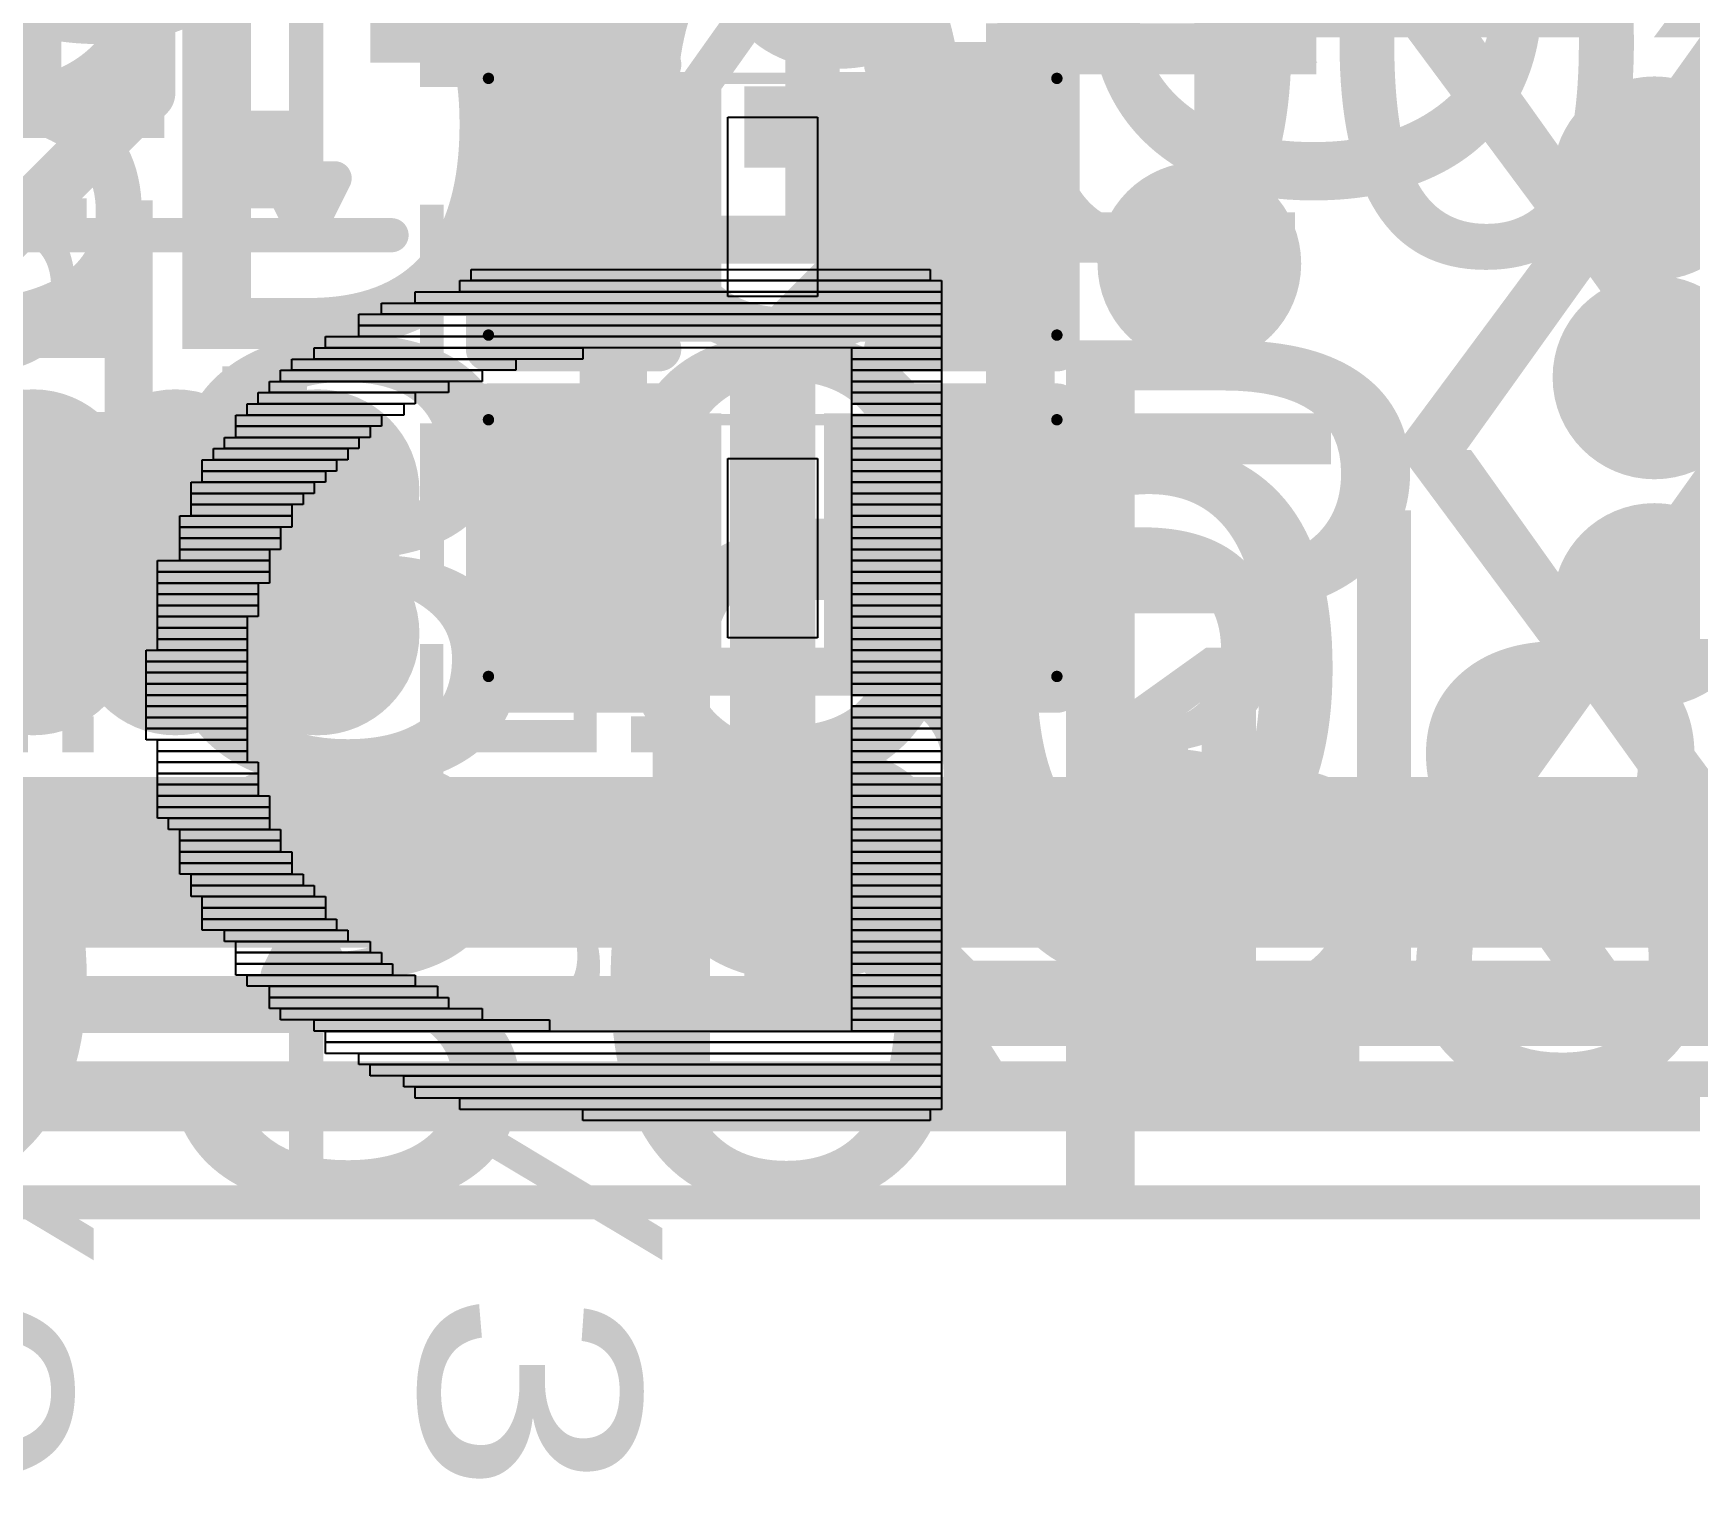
# Model space of a CAD drawing. Header units: inches. Extents: x -2.12 to 4.45, y -3.15 to 1.57.
# Drawn here: x 1.1028 to 1.394, y -1.5477 to -1.2901 of the extents above; entities that cross this region are included whole.
import ezdxf

# ---------------------------------------------------------------- set-up
doc = ezdxf.new("R2010")
doc.units = ezdxf.units.IN
doc.header["$MEASUREMENT"] = 0
for name, color, linetype in [('Bottom', 5, 'Continuous'), ('Bottom Solder', 6, 'Continuous'), ('bPlace', 56, 'Continuous'), ('Dimension', 6, 'Continuous'), ('Keep-Out Layer', 6, 'Continuous'), ('Measures', 56, 'Continuous'), ('Top', 1, 'Continuous'), ('Top Glue Points', 56, 'Continuous'), ('Top Overlay', 2, 'Continuous'), ('Top Paste', 8, 'Continuous'), ('Top Solder', 216, 'Continuous'), ('Top Value', 56, 'Continuous'), ('tPlace', 56, 'Continuous'), ('Via Holes', 16, 'Continuous')]:
    doc.layers.add(name, color=color, linetype=linetype)
doc.styles.add('Arial', font='', dxfattribs={"height": 0.2})
doc.styles.add('Courier New', font='', dxfattribs={"height": 0.2})
doc.styles.get('Arial').set_extended_font_data('Arial')
doc.styles.get('Courier New').set_extended_font_data('Courier New')

# ---------------------------------------------------------------- blocks, each defined once
blk = doc.blocks.new('SMD3225_3_2X2_5X0_7_MTC_L_43')
at = {"layer": 'Measures', "style": 'Courier New'}
for s, p in [('Inner Pad Padstyle: RX47Y-4D0T', (-0.666, -0.315)), ('Outer Pad Padstyle: RX47Y59D0T', (-0.659, -0.415)), ('Alternate 1 Padstyle: OX60Y90D30P', (-0.712, -0.515)), ('Alternate 2 Padstyle: OX90Y60D30P', (-0.712, -0.615))]:
    blk.add_text(s, height=0.0775, dxfattribs=at).set_placement(p)
blk = doc.blocks.new('TO_236AB_NEX_L_53')
at = {"layer": 'Measures', "style": 'Courier New'}
for s, p in [('Top Padstyle: RX19Y34D0T', (-0.53, -0.306)), ('Bottom Padstyle: RX19Y34D0T', (-0.583, -0.38)), ('Alt 1 Padstyle: OX60Y90D30P', (-0.583, -0.456)), ('Alt 2 Padstyle: OX90Y60D30P', (-0.583, -0.53))]:
    blk.add_text(s, height=0.0775, dxfattribs=at).set_placement(p)
blk = doc.blocks.new('CONN_QTH_030_02_L_D_A_K_FR_S00_72')
at = {"layer": 'Measures', "style": 'Courier New'}
for s, p in [('Keying Padstyle: EX60Y60D40P', (-0.613, -1.207)), ('Alt 1 Padstyle: EX40Y40D40P', (-0.583, -1.282)), ('Alt 2 Padstyle: OX90Y60D30P', (-0.583, -1.357))]:
    blk.add_text(s, height=0.0775, dxfattribs=at).set_placement(p)
blk = doc.blocks.new('TO_236_VIS_L_90')
at = {"layer": 'Measures', "const_width": 0.006}
for points in [[(-0.06, 0.252), (-0.06, 0.267)], [(0.06, 0.252), (0.06, 0.267)], [(-0.07, 0.247), (-0.07, 0.257)], [(-0.06, 0.252), (-0.07, 0.257)], [(0.06, 0.252), (0.07, 0.257)], [(0.07, 0.247), (0.07, 0.257)], [(-0.06, 0.252), (-0.11, 0.252)], [(-0.07, 0.247), (-0.06, 0.252)], [(-0.06, 0.028), (-0.06, 0.252)], [(0.07, 0.247), (0.06, 0.252)], [(0.11, 0.252), (0.06, 0.252)], [(0.06, 0.028), (0.06, 0.252)]]:
    blk.add_lwpolyline(points, dxfattribs=at)
at = {"layer": 'Measures', "const_width": 0.003}
for points in [[(-0.0615, 0.267, 1), (-0.0585, 0.267, 1)], [(0.0585, 0.267, 1), (0.0615, 0.267, 1)], [(-0.0715, 0.257, 1), (-0.0685, 0.257, 1)], [(-0.0715, 0.257, 1), (-0.0685, 0.257, 1)], [(0.0685, 0.257, 1), (0.0715, 0.257, 1)], [(0.0685, 0.257, 1), (0.0715, 0.257, 1)], [(-0.0615, 0.252, 1), (-0.0585, 0.252, 1)], [(-0.0615, 0.252, 1), (-0.0585, 0.252, 1)], [(-0.0615, 0.252, 1), (-0.0585, 0.252, 1)], [(-0.0615, 0.252, 1), (-0.0585, 0.252, 1)], [(-0.0615, 0.252, 1), (-0.0585, 0.252, 1)], [(0.0585, 0.252, 1), (0.0615, 0.252, 1)], [(0.0585, 0.252, 1), (0.0615, 0.252, 1)], [(0.0585, 0.252, 1), (0.0615, 0.252, 1)], [(0.0585, 0.252, 1), (0.0615, 0.252, 1)], [(0.0585, 0.252, 1), (0.0615, 0.252, 1)], [(0.1085, 0.252, 1), (0.1115, 0.252, 1)], [(-0.0715, 0.247, 1), (-0.0685, 0.247, 1)], [(-0.0715, 0.247, 1), (-0.0685, 0.247, 1)], [(0.0685, 0.247, 1), (0.0715, 0.247, 1)], [(0.0685, 0.247, 1), (0.0715, 0.247, 1)]]:
    blk.add_lwpolyline(points, format="xyb", close=True, dxfattribs=at)
at = {"layer": 'Measures', "style": 'Courier New'}
for s, p in [('0.12in/3.048mm', (-0.148, 0.272)), ('0.02in/0.508mm', (-0.148, 0.172))]:
    blk.add_text(s, height=0.03875, dxfattribs=at).set_placement(p)
blk = doc.blocks.new('R0603_101')
at = {"layer": 'Top'}
for points in [[(-0.043, 0.0197), (-0.013, 0.0197), (-0.013, -0.0197), (-0.043, -0.0197)], [(0.013, 0.0197), (0.043, 0.0197), (0.043, -0.0197), (0.013, -0.0197)]]:
    blk.add_hatch(color=1, dxfattribs=at).paths.add_polyline_path(points)
at = {"layer": 'Top Paste'}
for points in [[(-0.043, 0.0197), (-0.013, 0.0197), (-0.013, -0.0197), (-0.043, -0.0197)], [(0.013, 0.0197), (0.043, 0.0197), (0.043, -0.0197), (0.013, -0.0197)]]:
    blk.add_hatch(color=8, dxfattribs=at).paths.add_polyline_path(points)
at = {"layer": 'Top Solder'}
for points in [[(-0.047, 0.0237), (-0.009, 0.0237), (-0.009, -0.0237), (-0.047, -0.0237)], [(0.009, 0.0237), (0.047, 0.0237), (0.047, -0.0237), (0.009, -0.0237)]]:
    blk.add_hatch(color=216, dxfattribs=at).paths.add_polyline_path(points)
at = {"layer": 'Top', "const_width": 0.002}
for points in [[(-0.04996, 0.02256), (-0.04996, -0.02256)], [(0.04996, 0.02256), (-0.04996, 0.02256)], [(0.04996, 0.02256), (0.04996, -0.02256)], [(0.04996, -0.02256), (-0.04996, -0.02256)]]:
    blk.add_lwpolyline(points, dxfattribs=at)
at = {"layer": 'Top', "const_width": 0.001}
for points in [[(-0.05046, 0.02256, 1), (-0.04946, 0.02256, 1)], [(-0.05046, 0.02256, 1), (-0.04946, 0.02256, 1)], [(0.04946, 0.02256, 1), (0.05046, 0.02256, 1)], [(0.04946, 0.02256, 1), (0.05046, 0.02256, 1)], [(-0.05046, -0.02256, 1), (-0.04946, -0.02256, 1)], [(-0.05046, -0.02256, 1), (-0.04946, -0.02256, 1)], [(0.04946, -0.02256, 1), (0.05046, -0.02256, 1)], [(0.04946, -0.02256, 1), (0.05046, -0.02256, 1)]]:
    blk.add_lwpolyline(points, format="xyb", close=True, dxfattribs=at)
at = {"layer": 'Top Glue Points'}
for p, q in [((-0.00787, -0.01575), (-0.00787, 0.01575)), ((-0.00787, 0.01575), (0.00787, 0.01575)), ((0.00787, 0.01575), (0.00787, -0.01575)), ((0.00787, -0.01575), (-0.00787, -0.01575))]:
    blk.add_line(p, q, dxfattribs=at)
at = {"layer": 'tPlace', "const_width": 0.00787}
for points in [[(-0.05, 0.025), (-0.05, -0.025)], [(-0.02, 0.025), (-0.05, 0.025)], [(0.05, 0.025), (0.02, 0.025)], [(0.05, 0.025), (0.05, -0.025)], [(-0.02, -0.025), (-0.05, -0.025)], [(0.05, -0.025), (0.02, -0.025)]]:
    blk.add_lwpolyline(points, dxfattribs=at)
at = {"layer": 'tPlace', "const_width": 0.00394}
for points in [[(-0.05197, 0.025, 1), (-0.04803, 0.025, 1)], [(-0.05197, 0.025, 1), (-0.04803, 0.025, 1)], [(-0.02197, 0.025, 1), (-0.01803, 0.025, 1)], [(0.01803, 0.025, 1), (0.02197, 0.025, 1)], [(0.04803, 0.025, 1), (0.05197, 0.025, 1)], [(0.04803, 0.025, 1), (0.05197, 0.025, 1)], [(-0.05197, -0.025, 1), (-0.04803, -0.025, 1)], [(-0.05197, -0.025, 1), (-0.04803, -0.025, 1)], [(-0.02197, -0.025, 1), (-0.01803, -0.025, 1)], [(0.01803, -0.025, 1), (0.02197, -0.025, 1)], [(0.04803, -0.025, 1), (0.05197, -0.025, 1)], [(0.04803, -0.025, 1), (0.05197, -0.025, 1)]]:
    blk.add_lwpolyline(points, format="xyb", close=True, dxfattribs=at)
blk = doc.blocks.new('R0603_102')
at = {"layer": 'Top'}
for points in [[(-0.043, 0.0197), (-0.013, 0.0197), (-0.013, -0.0197), (-0.043, -0.0197)], [(0.013, 0.0197), (0.043, 0.0197), (0.043, -0.0197), (0.013, -0.0197)]]:
    blk.add_hatch(color=1, dxfattribs=at).paths.add_polyline_path(points)
at = {"layer": 'Top Paste'}
for points in [[(-0.043, 0.0197), (-0.013, 0.0197), (-0.013, -0.0197), (-0.043, -0.0197)], [(0.013, 0.0197), (0.043, 0.0197), (0.043, -0.0197), (0.013, -0.0197)]]:
    blk.add_hatch(color=8, dxfattribs=at).paths.add_polyline_path(points)
at = {"layer": 'Top Solder'}
for points in [[(-0.047, 0.0237), (-0.009, 0.0237), (-0.009, -0.0237), (-0.047, -0.0237)], [(0.009, 0.0237), (0.047, 0.0237), (0.047, -0.0237), (0.009, -0.0237)]]:
    blk.add_hatch(color=216, dxfattribs=at).paths.add_polyline_path(points)
at = {"layer": 'Top', "const_width": 0.002}
for points in [[(-0.04996, -0.02256), (-0.04996, 0.02256)], [(-0.04996, 0.02256), (0.04996, 0.02256)], [(0.04996, -0.02256), (0.04996, 0.02256)], [(-0.04996, -0.02256), (0.04996, -0.02256)]]:
    blk.add_lwpolyline(points, dxfattribs=at)
at = {"layer": 'Top', "const_width": 0.001}
for points in [[(-0.05046, 0.02256, 1), (-0.04946, 0.02256, 1)], [(-0.05046, 0.02256, 1), (-0.04946, 0.02256, 1)], [(0.04946, 0.02256, 1), (0.05046, 0.02256, 1)], [(0.04946, 0.02256, 1), (0.05046, 0.02256, 1)], [(-0.05046, -0.02256, 1), (-0.04946, -0.02256, 1)], [(-0.05046, -0.02256, 1), (-0.04946, -0.02256, 1)], [(0.04946, -0.02256, 1), (0.05046, -0.02256, 1)], [(0.04946, -0.02256, 1), (0.05046, -0.02256, 1)]]:
    blk.add_lwpolyline(points, format="xyb", close=True, dxfattribs=at)
at = {"layer": 'Top Glue Points'}
for p, q in [((-0.00787, -0.01575), (-0.00787, 0.01575)), ((-0.00787, 0.01575), (0.00787, 0.01575)), ((0.00787, 0.01575), (0.00787, -0.01575)), ((0.00787, -0.01575), (-0.00787, -0.01575))]:
    blk.add_line(p, q, dxfattribs=at)
at = {"layer": 'tPlace', "const_width": 0.00787}
for points in [[(-0.05, -0.025), (-0.05, 0.025)], [(-0.05, 0.025), (-0.02, 0.025)], [(0.02, 0.025), (0.05, 0.025)], [(0.05, -0.025), (0.05, 0.025)], [(-0.05, -0.025), (-0.02, -0.025)], [(0.02, -0.025), (0.05, -0.025)]]:
    blk.add_lwpolyline(points, dxfattribs=at)
at = {"layer": 'tPlace', "const_width": 0.00394}
for points in [[(-0.05197, 0.025, 1), (-0.04803, 0.025, 1)], [(-0.05197, 0.025, 1), (-0.04803, 0.025, 1)], [(-0.02197, 0.025, 1), (-0.01803, 0.025, 1)], [(0.01803, 0.025, 1), (0.02197, 0.025, 1)], [(0.04803, 0.025, 1), (0.05197, 0.025, 1)], [(0.04803, 0.025, 1), (0.05197, 0.025, 1)], [(-0.05197, -0.025, 1), (-0.04803, -0.025, 1)], [(-0.05197, -0.025, 1), (-0.04803, -0.025, 1)], [(-0.02197, -0.025, 1), (-0.01803, -0.025, 1)], [(0.01803, -0.025, 1), (0.02197, -0.025, 1)], [(0.04803, -0.025, 1), (0.05197, -0.025, 1)], [(0.04803, -0.025, 1), (0.05197, -0.025, 1)]]:
    blk.add_lwpolyline(points, format="xyb", close=True, dxfattribs=at)

msp = doc.modelspace()

# ---------------------------------------------------------------- hatches: boundary and pattern name
at = {"layer": 'Bottom'}
h = msp.add_hatch(color=5, dxfattribs=at)
edge = h.paths.add_edge_path()
edge.add_arc((1.3878, -1.31561), 0.013905, 0, 360)
h = msp.add_hatch(color=5, dxfattribs=at)
edge = h.paths.add_edge_path()
edge.add_arc((1.3078, -1.33061), 0.013905, 0, 360)
h = msp.add_hatch(color=5, dxfattribs=at)
edge = h.paths.add_edge_path()
edge.add_arc((1.3878, -1.35061), 0.013905, 0, 360)
h = msp.add_hatch(color=5, dxfattribs=at)
edge = h.paths.add_edge_path()
edge.add_arc((1.1028, -1.37061), 0.013905, 0, 360)
h = msp.add_hatch(color=5, dxfattribs=at)
edge = h.paths.add_edge_path()
edge.add_arc((1.1278, -1.37061), 0.013905, 0, 360)
h = msp.add_hatch(color=5, dxfattribs=at)
edge = h.paths.add_edge_path()
edge.add_arc((1.1528, -1.37061), 0.013905, 0, 360)
h = msp.add_hatch(color=5, dxfattribs=at)
edge = h.paths.add_edge_path()
edge.add_arc((1.3878, -1.39061), 0.013905, 0, 360)
h = msp.add_hatch(color=5, dxfattribs=at)
edge = h.paths.add_edge_path()
edge.add_arc((1.1028, -1.39561), 0.013905, 0, 360)
h = msp.add_hatch(color=5, dxfattribs=at)
edge = h.paths.add_edge_path()
edge.add_arc((1.1278, -1.39561), 0.013905, 0, 360)
h = msp.add_hatch(color=5, dxfattribs=at)
edge = h.paths.add_edge_path()
edge.add_arc((1.1528, -1.39561), 0.013905, 0, 360)
at = {"layer": 'Bottom Solder'}
h = msp.add_hatch(color=6, dxfattribs=at)
edge = h.paths.add_edge_path()
edge.add_arc((1.3878, -1.31561), 0.017905, 0, 360)
h = msp.add_hatch(color=6, dxfattribs=at)
edge = h.paths.add_edge_path()
edge.add_arc((1.3078, -1.33061), 0.017905, 0, 360)
h = msp.add_hatch(color=6, dxfattribs=at)
edge = h.paths.add_edge_path()
edge.add_arc((1.3878, -1.35061), 0.017905, 0, 360)
h = msp.add_hatch(color=6, dxfattribs=at)
edge = h.paths.add_edge_path()
edge.add_arc((1.1028, -1.37061), 0.017905, 0, 360)
h = msp.add_hatch(color=6, dxfattribs=at)
edge = h.paths.add_edge_path()
edge.add_arc((1.1278, -1.37061), 0.017905, 0, 360)
h = msp.add_hatch(color=6, dxfattribs=at)
edge = h.paths.add_edge_path()
edge.add_arc((1.1528, -1.37061), 0.017905, 0, 360)
h = msp.add_hatch(color=6, dxfattribs=at)
edge = h.paths.add_edge_path()
edge.add_arc((1.3878, -1.39061), 0.017905, 0, 360)
h = msp.add_hatch(color=6, dxfattribs=at)
edge = h.paths.add_edge_path()
edge.add_arc((1.1028, -1.39561), 0.017905, 0, 360)
h = msp.add_hatch(color=6, dxfattribs=at)
edge = h.paths.add_edge_path()
edge.add_arc((1.1278, -1.39561), 0.017905, 0, 360)
h = msp.add_hatch(color=6, dxfattribs=at)
edge = h.paths.add_edge_path()
edge.add_arc((1.1528, -1.39561), 0.017905, 0, 360)
at = {"layer": 'Top'}
h = msp.add_hatch(color=1, dxfattribs=at)
edge = h.paths.add_edge_path()
edge.add_arc((1.3878, -1.31561), 0.013905, 0, 360)
h = msp.add_hatch(color=1, dxfattribs=at)
edge = h.paths.add_edge_path()
edge.add_arc((1.3078, -1.33061), 0.013905, 0, 360)
h = msp.add_hatch(color=1, dxfattribs=at)
edge = h.paths.add_edge_path()
edge.add_arc((1.3878, -1.35061), 0.013905, 0, 360)
h = msp.add_hatch(color=1, dxfattribs=at)
edge = h.paths.add_edge_path()
edge.add_arc((1.1028, -1.37061), 0.013905, 0, 360)
h = msp.add_hatch(color=1, dxfattribs=at)
edge = h.paths.add_edge_path()
edge.add_arc((1.1278, -1.37061), 0.013905, 0, 360)
h = msp.add_hatch(color=1, dxfattribs=at)
edge = h.paths.add_edge_path()
edge.add_arc((1.1528, -1.37061), 0.013905, 0, 360)
h = msp.add_hatch(color=1, dxfattribs=at)
edge = h.paths.add_edge_path()
edge.add_arc((1.3878, -1.39061), 0.013905, 0, 360)
h = msp.add_hatch(color=1, dxfattribs=at)
edge = h.paths.add_edge_path()
edge.add_arc((1.1028, -1.39561), 0.013905, 0, 360)
h = msp.add_hatch(color=1, dxfattribs=at)
edge = h.paths.add_edge_path()
edge.add_arc((1.1278, -1.39561), 0.013905, 0, 360)
h = msp.add_hatch(color=1, dxfattribs=at)
edge = h.paths.add_edge_path()
edge.add_arc((1.1528, -1.39561), 0.013905, 0, 360)
at = {"layer": 'Top Solder'}
h = msp.add_hatch(color=216, dxfattribs=at)
edge = h.paths.add_edge_path()
edge.add_arc((1.3878, -1.31561), 0.017905, 0, 360)
h = msp.add_hatch(color=216, dxfattribs=at)
edge = h.paths.add_edge_path()
edge.add_arc((1.3078, -1.33061), 0.017905, 0, 360)
h = msp.add_hatch(color=216, dxfattribs=at)
edge = h.paths.add_edge_path()
edge.add_arc((1.3878, -1.35061), 0.017905, 0, 360)
h = msp.add_hatch(color=216, dxfattribs=at)
edge = h.paths.add_edge_path()
edge.add_arc((1.1028, -1.37061), 0.017905, 0, 360)
h = msp.add_hatch(color=216, dxfattribs=at)
edge = h.paths.add_edge_path()
edge.add_arc((1.1278, -1.37061), 0.017905, 0, 360)
h = msp.add_hatch(color=216, dxfattribs=at)
edge = h.paths.add_edge_path()
edge.add_arc((1.1528, -1.37061), 0.017905, 0, 360)
h = msp.add_hatch(color=216, dxfattribs=at)
edge = h.paths.add_edge_path()
edge.add_arc((1.3878, -1.39061), 0.017905, 0, 360)
h = msp.add_hatch(color=216, dxfattribs=at)
edge = h.paths.add_edge_path()
edge.add_arc((1.1028, -1.39561), 0.017905, 0, 360)
h = msp.add_hatch(color=216, dxfattribs=at)
edge = h.paths.add_edge_path()
edge.add_arc((1.1278, -1.39561), 0.017905, 0, 360)
h = msp.add_hatch(color=216, dxfattribs=at)
edge = h.paths.add_edge_path()
edge.add_arc((1.1528, -1.39561), 0.017905, 0, 360)
at = {"layer": 'Via Holes'}
h = msp.add_hatch(color=7, dxfattribs=at)
edge = h.paths.add_edge_path()
edge.add_arc((1.3878, -1.31561), 0.005905, 0, 360)
h = msp.add_hatch(color=7, dxfattribs=at)
edge = h.paths.add_edge_path()
edge.add_arc((1.3078, -1.33061), 0.005905, 0, 360)
h = msp.add_hatch(color=7, dxfattribs=at)
edge = h.paths.add_edge_path()
edge.add_arc((1.3878, -1.35061), 0.005905, 0, 360)
h = msp.add_hatch(color=7, dxfattribs=at)
edge = h.paths.add_edge_path()
edge.add_arc((1.1028, -1.37061), 0.005905, 0, 360)
h = msp.add_hatch(color=7, dxfattribs=at)
edge = h.paths.add_edge_path()
edge.add_arc((1.1278, -1.37061), 0.005905, 0, 360)
h = msp.add_hatch(color=7, dxfattribs=at)
edge = h.paths.add_edge_path()
edge.add_arc((1.1528, -1.37061), 0.005905, 0, 360)
h = msp.add_hatch(color=7, dxfattribs=at)
edge = h.paths.add_edge_path()
edge.add_arc((1.3878, -1.39061), 0.005905, 0, 360)
h = msp.add_hatch(color=7, dxfattribs=at)
edge = h.paths.add_edge_path()
edge.add_arc((1.1028, -1.39561), 0.005905, 0, 360)
h = msp.add_hatch(color=7, dxfattribs=at)
edge = h.paths.add_edge_path()
edge.add_arc((1.1278, -1.39561), 0.005905, 0, 360)
h = msp.add_hatch(color=7, dxfattribs=at)
edge = h.paths.add_edge_path()
edge.add_arc((1.1528, -1.39561), 0.005905, 0, 360)

# ---------------------------------------------------------------- linework, layer by layer
at = {"layer": 'Bottom'}
for points, const_width in [([(0.72489, -1.43583), (1.65258, -1.43583)], 0.03), ([(0.71454, -1.46083), (1.73606, -1.46083)], 0.01), ([(0.7028, -1.47583), (1.7478, -1.47583)], 0.01)]:
    msp.add_lwpolyline(points, dxfattribs=dict(at, const_width=const_width))
at = {"layer": 'bPlace'}
for p, q in [((1.1778, -1.33557), (1.1778, -1.3336)), ((1.1778, -1.3336), (1.26245, -1.3336)), ((1.17977, -1.3336), (1.17977, -1.33163)), ((1.17977, -1.33163), (1.26048, -1.33163)), ((1.26048, -1.3336), (1.17977, -1.3336)), ((1.26048, -1.33163), (1.26048, -1.3336)), ((1.26245, -1.3336), (1.26245, -1.33557)), ((1.16993, -1.33754), (1.16993, -1.33557)), ((1.16993, -1.33557), (1.26245, -1.33557)), ((1.26245, -1.33557), (1.1778, -1.33557)), ((1.26245, -1.33557), (1.26245, -1.33754)), ((1.16008, -1.34148), (1.16008, -1.33951)), ((1.16008, -1.33951), (1.26245, -1.33951)), ((1.16402, -1.33951), (1.16402, -1.33754)), ((1.16402, -1.33754), (1.26245, -1.33754)), ((1.26245, -1.33951), (1.16402, -1.33951)), ((1.26245, -1.33754), (1.16993, -1.33754)), ((1.26245, -1.33754), (1.26245, -1.33951)), ((1.26245, -1.33951), (1.26245, -1.34148)), ((1.26245, -1.34148), (1.16008, -1.34148)), ((1.16008, -1.34344), (1.16008, -1.34148)), ((1.16008, -1.34148), (1.26245, -1.34148)), ((1.26245, -1.34148), (1.26245, -1.34344)), ((1.15221, -1.34738), (1.15221, -1.34541)), ((1.15221, -1.34541), (1.19945, -1.34541)), ((1.15418, -1.34541), (1.15418, -1.34344)), ((1.15418, -1.34344), (1.26245, -1.34344)), ((1.26245, -1.34541), (1.15418, -1.34541)), ((1.26245, -1.34344), (1.16008, -1.34344)), ((1.19945, -1.34541), (1.19945, -1.34738)), ((1.2467, -1.34738), (1.2467, -1.34541)), ((1.2467, -1.34541), (1.26245, -1.34541)), ((1.26245, -1.34344), (1.26245, -1.34541)), ((1.26245, -1.34541), (1.26245, -1.34738)), ((1.14827, -1.34935), (1.14827, -1.34738)), ((1.14827, -1.34738), (1.18764, -1.34738)), ((1.19945, -1.34738), (1.15221, -1.34738)), ((1.18764, -1.34738), (1.18764, -1.34935)), ((1.26245, -1.34738), (1.2467, -1.34738)), ((1.2467, -1.34935), (1.2467, -1.34738)), ((1.2467, -1.34738), (1.26245, -1.34738)), ((1.26245, -1.34738), (1.26245, -1.34935)), ((1.1463, -1.35132), (1.1463, -1.34935)), ((1.1463, -1.34935), (1.18174, -1.34935)), ((1.18764, -1.34935), (1.14827, -1.34935)), ((1.18174, -1.34935), (1.18174, -1.35132)), ((1.26245, -1.34935), (1.2467, -1.34935)), ((1.2467, -1.35132), (1.2467, -1.34935)), ((1.2467, -1.34935), (1.26245, -1.34935)), ((1.26245, -1.34935), (1.26245, -1.35132)), ((1.14237, -1.35526), (1.14237, -1.35329)), ((1.14237, -1.35329), (1.16993, -1.35329)), ((1.14434, -1.35329), (1.14434, -1.35132)), ((1.14434, -1.35132), (1.17583, -1.35132)), ((1.17583, -1.35329), (1.14434, -1.35329)), ((1.18174, -1.35132), (1.1463, -1.35132)), ((1.16993, -1.35329), (1.16993, -1.35526)), ((1.17583, -1.35132), (1.17583, -1.35329)), ((1.26245, -1.35132), (1.2467, -1.35132)), ((1.2467, -1.35329), (1.2467, -1.35132)), ((1.2467, -1.35132), (1.26245, -1.35132)), ((1.26245, -1.35329), (1.2467, -1.35329)), ((1.2467, -1.35526), (1.2467, -1.35329)), ((1.2467, -1.35329), (1.26245, -1.35329)), ((1.26245, -1.35132), (1.26245, -1.35329)), ((1.26245, -1.35329), (1.26245, -1.35526)), ((1.1404, -1.35722), (1.1404, -1.35526)), ((1.1404, -1.35526), (1.16796, -1.35526)), ((1.16993, -1.35526), (1.14237, -1.35526)), ((1.16796, -1.35526), (1.16796, -1.35722)), ((1.26245, -1.35526), (1.2467, -1.35526)), ((1.2467, -1.35722), (1.2467, -1.35526)), ((1.2467, -1.35526), (1.26245, -1.35526)), ((1.26245, -1.35526), (1.26245, -1.35722)), ((1.13843, -1.35919), (1.13843, -1.35722)), ((1.13843, -1.35722), (1.16402, -1.35722)), ((1.16402, -1.35919), (1.13843, -1.35919)), ((1.13843, -1.36116), (1.13843, -1.35919)), ((1.13843, -1.35919), (1.16205, -1.35919)), ((1.16796, -1.35722), (1.1404, -1.35722)), ((1.16205, -1.35919), (1.16205, -1.36116)), ((1.16402, -1.35722), (1.16402, -1.35919)), ((1.26245, -1.35722), (1.2467, -1.35722)), ((1.2467, -1.35919), (1.2467, -1.35722)), ((1.2467, -1.35722), (1.26245, -1.35722)), ((1.26245, -1.35919), (1.2467, -1.35919)), ((1.2467, -1.36116), (1.2467, -1.35919)), ((1.2467, -1.35919), (1.26245, -1.35919)), ((1.26245, -1.35722), (1.26245, -1.35919)), ((1.26245, -1.35919), (1.26245, -1.36116)), ((1.13646, -1.36313), (1.13646, -1.36116)), ((1.13646, -1.36116), (1.16008, -1.36116)), ((1.16205, -1.36116), (1.13843, -1.36116)), ((1.16008, -1.36116), (1.16008, -1.36313)), ((1.26245, -1.36116), (1.2467, -1.36116)), ((1.2467, -1.36313), (1.2467, -1.36116)), ((1.2467, -1.36116), (1.26245, -1.36116)), ((1.26245, -1.36116), (1.26245, -1.36313)), ((1.13252, -1.36707), (1.13252, -1.3651)), ((1.13252, -1.3651), (1.15615, -1.3651)), ((1.13449, -1.3651), (1.13449, -1.36313)), ((1.13449, -1.36313), (1.15812, -1.36313)), ((1.15812, -1.3651), (1.13449, -1.3651)), ((1.16008, -1.36313), (1.13646, -1.36313)), ((1.15615, -1.3651), (1.15615, -1.36707)), ((1.15812, -1.36313), (1.15812, -1.3651)), ((1.26245, -1.36313), (1.2467, -1.36313)), ((1.2467, -1.3651), (1.2467, -1.36313)), ((1.2467, -1.36313), (1.26245, -1.36313)), ((1.26245, -1.3651), (1.2467, -1.3651)), ((1.2467, -1.36707), (1.2467, -1.3651)), ((1.2467, -1.3651), (1.26245, -1.3651)), ((1.26245, -1.36313), (1.26245, -1.3651)), ((1.26245, -1.3651), (1.26245, -1.36707)), ((1.15615, -1.36707), (1.13252, -1.36707)), ((1.13252, -1.36904), (1.13252, -1.36707)), ((1.13252, -1.36707), (1.15418, -1.36707)), ((1.15418, -1.36707), (1.15418, -1.36904)), ((1.26245, -1.36707), (1.2467, -1.36707)), ((1.2467, -1.36904), (1.2467, -1.36707)), ((1.2467, -1.36707), (1.26245, -1.36707)), ((1.26245, -1.36707), (1.26245, -1.36904)), ((1.13056, -1.371), (1.13056, -1.36904)), ((1.13056, -1.36904), (1.15221, -1.36904)), ((1.15221, -1.371), (1.13056, -1.371)), ((1.13056, -1.37297), (1.13056, -1.371)), ((1.13056, -1.371), (1.15024, -1.371)), ((1.15418, -1.36904), (1.13252, -1.36904)), ((1.15024, -1.371), (1.15024, -1.37297)), ((1.15221, -1.36904), (1.15221, -1.371)), ((1.26245, -1.36904), (1.2467, -1.36904)), ((1.2467, -1.371), (1.2467, -1.36904)), ((1.2467, -1.36904), (1.26245, -1.36904)), ((1.26245, -1.371), (1.2467, -1.371)), ((1.2467, -1.37297), (1.2467, -1.371)), ((1.2467, -1.371), (1.26245, -1.371)), ((1.26245, -1.36904), (1.26245, -1.371)), ((1.26245, -1.371), (1.26245, -1.37297)), ((1.15024, -1.37297), (1.13056, -1.37297)), ((1.13056, -1.37494), (1.13056, -1.37297)), ((1.13056, -1.37297), (1.14827, -1.37297)), ((1.14827, -1.37297), (1.14827, -1.37494)), ((1.26245, -1.37297), (1.2467, -1.37297)), ((1.2467, -1.37494), (1.2467, -1.37297)), ((1.2467, -1.37297), (1.26245, -1.37297)), ((1.26245, -1.37297), (1.26245, -1.37494)), ((1.12859, -1.37691), (1.12859, -1.37494)), ((1.12859, -1.37494), (1.14827, -1.37494)), ((1.14827, -1.37691), (1.12859, -1.37691)), ((1.12859, -1.37888), (1.12859, -1.37691)), ((1.12859, -1.37691), (1.1463, -1.37691)), ((1.14827, -1.37494), (1.13056, -1.37494)), ((1.1463, -1.37691), (1.1463, -1.37888)), ((1.14827, -1.37494), (1.14827, -1.37691)), ((1.26245, -1.37494), (1.2467, -1.37494)), ((1.2467, -1.37691), (1.2467, -1.37494)), ((1.2467, -1.37494), (1.26245, -1.37494)), ((1.26245, -1.37691), (1.2467, -1.37691)), ((1.2467, -1.37888), (1.2467, -1.37691)), ((1.2467, -1.37691), (1.26245, -1.37691)), ((1.26245, -1.37494), (1.26245, -1.37691)), ((1.26245, -1.37691), (1.26245, -1.37888)), ((1.1463, -1.37888), (1.12859, -1.37888)), ((1.12859, -1.38085), (1.12859, -1.37888)), ((1.12859, -1.37888), (1.1463, -1.37888)), ((1.1463, -1.37888), (1.1463, -1.38085)), ((1.26245, -1.37888), (1.2467, -1.37888)), ((1.2467, -1.38085), (1.2467, -1.37888)), ((1.2467, -1.37888), (1.26245, -1.37888)), ((1.26245, -1.37888), (1.26245, -1.38085)), ((1.12465, -1.38478), (1.12465, -1.38281)), ((1.12465, -1.38281), (1.14434, -1.38281)), ((1.1463, -1.38085), (1.12859, -1.38085)), ((1.12859, -1.38281), (1.12859, -1.38085)), ((1.12859, -1.38085), (1.14434, -1.38085)), ((1.14434, -1.38281), (1.12859, -1.38281)), ((1.14434, -1.38085), (1.14434, -1.38281)), ((1.14434, -1.38281), (1.14434, -1.38478)), ((1.26245, -1.38085), (1.2467, -1.38085)), ((1.2467, -1.38281), (1.2467, -1.38085)), ((1.2467, -1.38085), (1.26245, -1.38085)), ((1.26245, -1.38281), (1.2467, -1.38281)), ((1.2467, -1.38478), (1.2467, -1.38281)), ((1.2467, -1.38281), (1.26245, -1.38281)), ((1.26245, -1.38085), (1.26245, -1.38281)), ((1.26245, -1.38281), (1.26245, -1.38478)), ((1.14434, -1.38478), (1.12465, -1.38478)), ((1.12465, -1.38675), (1.12465, -1.38478)), ((1.12465, -1.38478), (1.14434, -1.38478)), ((1.14434, -1.38478), (1.14434, -1.38675)), ((1.26245, -1.38478), (1.2467, -1.38478)), ((1.2467, -1.38675), (1.2467, -1.38478)), ((1.2467, -1.38478), (1.26245, -1.38478)), ((1.26245, -1.38478), (1.26245, -1.38675)), ((1.14434, -1.38675), (1.12465, -1.38675)), ((1.12465, -1.38872), (1.12465, -1.38675)), ((1.12465, -1.38675), (1.14237, -1.38675)), ((1.14237, -1.38872), (1.12465, -1.38872)), ((1.12465, -1.39069), (1.12465, -1.38872)), ((1.12465, -1.38872), (1.14237, -1.38872)), ((1.14237, -1.38675), (1.14237, -1.38872)), ((1.14237, -1.38872), (1.14237, -1.39069)), ((1.26245, -1.38675), (1.2467, -1.38675)), ((1.2467, -1.38872), (1.2467, -1.38675)), ((1.2467, -1.38675), (1.26245, -1.38675)), ((1.26245, -1.38872), (1.2467, -1.38872)), ((1.2467, -1.39069), (1.2467, -1.38872)), ((1.2467, -1.38872), (1.26245, -1.38872)), ((1.26245, -1.38675), (1.26245, -1.38872)), ((1.26245, -1.38872), (1.26245, -1.39069)), ((1.14237, -1.39069), (1.12465, -1.39069)), ((1.12465, -1.39266), (1.12465, -1.39069)), ((1.12465, -1.39069), (1.14237, -1.39069)), ((1.14237, -1.39069), (1.14237, -1.39266)), ((1.26245, -1.39069), (1.2467, -1.39069)), ((1.2467, -1.39266), (1.2467, -1.39069)), ((1.2467, -1.39069), (1.26245, -1.39069)), ((1.26245, -1.39069), (1.26245, -1.39266)), ((1.14237, -1.39266), (1.12465, -1.39266)), ((1.12465, -1.39463), (1.12465, -1.39266)), ((1.12465, -1.39266), (1.1404, -1.39266)), ((1.1404, -1.39463), (1.12465, -1.39463)), ((1.12465, -1.39659), (1.12465, -1.39463)), ((1.12465, -1.39463), (1.1404, -1.39463)), ((1.1404, -1.39266), (1.1404, -1.39463)), ((1.1404, -1.39463), (1.1404, -1.39659)), ((1.26245, -1.39266), (1.2467, -1.39266)), ((1.2467, -1.39463), (1.2467, -1.39266)), ((1.2467, -1.39266), (1.26245, -1.39266)), ((1.26245, -1.39463), (1.2467, -1.39463)), ((1.2467, -1.39659), (1.2467, -1.39463)), ((1.2467, -1.39463), (1.26245, -1.39463)), ((1.26245, -1.39266), (1.26245, -1.39463)), ((1.26245, -1.39463), (1.26245, -1.39659)), ((1.1404, -1.39659), (1.12465, -1.39659)), ((1.12465, -1.39856), (1.12465, -1.39659)), ((1.12465, -1.39659), (1.1404, -1.39659)), ((1.1404, -1.39659), (1.1404, -1.39856)), ((1.26245, -1.39659), (1.2467, -1.39659)), ((1.2467, -1.39856), (1.2467, -1.39659)), ((1.2467, -1.39659), (1.26245, -1.39659)), ((1.26245, -1.39659), (1.26245, -1.39856)), ((1.12268, -1.40053), (1.12268, -1.39856)), ((1.12268, -1.39856), (1.1404, -1.39856)), ((1.1404, -1.40053), (1.12268, -1.40053)), ((1.12268, -1.4025), (1.12268, -1.40053)), ((1.12268, -1.40053), (1.1404, -1.40053)), ((1.1404, -1.39856), (1.12465, -1.39856)), ((1.1404, -1.39856), (1.1404, -1.40053)), ((1.1404, -1.40053), (1.1404, -1.4025)), ((1.26245, -1.39856), (1.2467, -1.39856)), ((1.2467, -1.40053), (1.2467, -1.39856)), ((1.2467, -1.39856), (1.26245, -1.39856)), ((1.26245, -1.40053), (1.2467, -1.40053)), ((1.2467, -1.4025), (1.2467, -1.40053)), ((1.2467, -1.40053), (1.26245, -1.40053)), ((1.26245, -1.39856), (1.26245, -1.40053)), ((1.26245, -1.40053), (1.26245, -1.4025)), ((1.1404, -1.4025), (1.12268, -1.4025)), ((1.12268, -1.40447), (1.12268, -1.4025)), ((1.12268, -1.4025), (1.1404, -1.4025)), ((1.1404, -1.4025), (1.1404, -1.40447)), ((1.26245, -1.4025), (1.2467, -1.4025)), ((1.2467, -1.40447), (1.2467, -1.4025)), ((1.2467, -1.4025), (1.26245, -1.4025)), ((1.26245, -1.4025), (1.26245, -1.40447)), ((1.1404, -1.40447), (1.12268, -1.40447)), ((1.12268, -1.40644), (1.12268, -1.40447)), ((1.12268, -1.40447), (1.1404, -1.40447)), ((1.1404, -1.40644), (1.12268, -1.40644)), ((1.12268, -1.40841), (1.12268, -1.40644)), ((1.12268, -1.40644), (1.1404, -1.40644)), ((1.1404, -1.40447), (1.1404, -1.40644)), ((1.1404, -1.40644), (1.1404, -1.40841)), ((1.26245, -1.40447), (1.2467, -1.40447)), ((1.2467, -1.40644), (1.2467, -1.40447)), ((1.2467, -1.40447), (1.26245, -1.40447)), ((1.26245, -1.40644), (1.2467, -1.40644)), ((1.2467, -1.40841), (1.2467, -1.40644)), ((1.2467, -1.40644), (1.26245, -1.40644)), ((1.26245, -1.40447), (1.26245, -1.40644)), ((1.26245, -1.40644), (1.26245, -1.40841)), ((1.1404, -1.40841), (1.12268, -1.40841)), ((1.12268, -1.41037), (1.12268, -1.40841)), ((1.12268, -1.40841), (1.1404, -1.40841)), ((1.1404, -1.40841), (1.1404, -1.41037)), ((1.26245, -1.40841), (1.2467, -1.40841)), ((1.2467, -1.41037), (1.2467, -1.40841)), ((1.2467, -1.40841), (1.26245, -1.40841)), ((1.26245, -1.40841), (1.26245, -1.41037)), ((1.1404, -1.41037), (1.12268, -1.41037)), ((1.12268, -1.41234), (1.12268, -1.41037)), ((1.12268, -1.41037), (1.1404, -1.41037)), ((1.1404, -1.41234), (1.12268, -1.41234)), ((1.12268, -1.41431), (1.12268, -1.41234)), ((1.12268, -1.41234), (1.1404, -1.41234)), ((1.1404, -1.41037), (1.1404, -1.41234)), ((1.1404, -1.41234), (1.1404, -1.41431)), ((1.26245, -1.41037), (1.2467, -1.41037)), ((1.2467, -1.41234), (1.2467, -1.41037)), ((1.2467, -1.41037), (1.26245, -1.41037)), ((1.26245, -1.41234), (1.2467, -1.41234)), ((1.2467, -1.41431), (1.2467, -1.41234)), ((1.2467, -1.41234), (1.26245, -1.41234)), ((1.26245, -1.41037), (1.26245, -1.41234)), ((1.26245, -1.41234), (1.26245, -1.41431)), ((1.1404, -1.41431), (1.12268, -1.41431)), ((1.12465, -1.41628), (1.12465, -1.41431)), ((1.12465, -1.41431), (1.1404, -1.41431)), ((1.1404, -1.41431), (1.1404, -1.41628)), ((1.26245, -1.41431), (1.2467, -1.41431)), ((1.2467, -1.41628), (1.2467, -1.41431)), ((1.2467, -1.41431), (1.26245, -1.41431)), ((1.26245, -1.41431), (1.26245, -1.41628)), ((1.1404, -1.41628), (1.12465, -1.41628)), ((1.12465, -1.41825), (1.12465, -1.41628)), ((1.12465, -1.41628), (1.1404, -1.41628)), ((1.1404, -1.41825), (1.12465, -1.41825)), ((1.12465, -1.42022), (1.12465, -1.41825)), ((1.12465, -1.41825), (1.14237, -1.41825)), ((1.1404, -1.41628), (1.1404, -1.41825)), ((1.14237, -1.41825), (1.14237, -1.42022)), ((1.26245, -1.41628), (1.2467, -1.41628)), ((1.2467, -1.41825), (1.2467, -1.41628)), ((1.2467, -1.41628), (1.26245, -1.41628)), ((1.26245, -1.41825), (1.2467, -1.41825)), ((1.2467, -1.42022), (1.2467, -1.41825)), ((1.2467, -1.41825), (1.26245, -1.41825)), ((1.26245, -1.41628), (1.26245, -1.41825)), ((1.26245, -1.41825), (1.26245, -1.42022)), ((1.14237, -1.42022), (1.12465, -1.42022)), ((1.12465, -1.42218), (1.12465, -1.42022)), ((1.12465, -1.42022), (1.14237, -1.42022)), ((1.14237, -1.42022), (1.14237, -1.42218)), ((1.26245, -1.42022), (1.2467, -1.42022)), ((1.2467, -1.42218), (1.2467, -1.42022)), ((1.2467, -1.42022), (1.26245, -1.42022)), ((1.26245, -1.42022), (1.26245, -1.42218)), ((1.14237, -1.42218), (1.12465, -1.42218)), ((1.12465, -1.42415), (1.12465, -1.42218)), ((1.12465, -1.42218), (1.14237, -1.42218)), ((1.14237, -1.42218), (1.14237, -1.42415)), ((1.26245, -1.42218), (1.2467, -1.42218)), ((1.2467, -1.42415), (1.2467, -1.42218)), ((1.2467, -1.42218), (1.26245, -1.42218)), ((1.26245, -1.42218), (1.26245, -1.42415)), ((1.14237, -1.42415), (1.12465, -1.42415)), ((1.12465, -1.42612), (1.12465, -1.42415)), ((1.12465, -1.42415), (1.14434, -1.42415)), ((1.14434, -1.42612), (1.12465, -1.42612)), ((1.12465, -1.42809), (1.12465, -1.42612)), ((1.12465, -1.42612), (1.14434, -1.42612)), ((1.14434, -1.42415), (1.14434, -1.42612)), ((1.14434, -1.42612), (1.14434, -1.42809)), ((1.26245, -1.42415), (1.2467, -1.42415)), ((1.2467, -1.42612), (1.2467, -1.42415)), ((1.2467, -1.42415), (1.26245, -1.42415)), ((1.26245, -1.42612), (1.2467, -1.42612)), ((1.2467, -1.42809), (1.2467, -1.42612)), ((1.2467, -1.42612), (1.26245, -1.42612)), ((1.26245, -1.42415), (1.26245, -1.42612)), ((1.26245, -1.42612), (1.26245, -1.42809)), ((1.14434, -1.42809), (1.12465, -1.42809)), ((1.12662, -1.43006), (1.12662, -1.42809)), ((1.12662, -1.42809), (1.14434, -1.42809)), ((1.14434, -1.42809), (1.14434, -1.43006)), ((1.26245, -1.42809), (1.2467, -1.42809)), ((1.2467, -1.43006), (1.2467, -1.42809)), ((1.2467, -1.42809), (1.26245, -1.42809)), ((1.26245, -1.42809), (1.26245, -1.43006)), ((1.14434, -1.43006), (1.12662, -1.43006)), ((1.12859, -1.43203), (1.12859, -1.43006)), ((1.12859, -1.43006), (1.1463, -1.43006)), ((1.1463, -1.43203), (1.12859, -1.43203)), ((1.12859, -1.434), (1.12859, -1.43203)), ((1.12859, -1.43203), (1.1463, -1.43203)), ((1.1463, -1.43006), (1.1463, -1.43203)), ((1.1463, -1.43203), (1.1463, -1.434)), ((1.26245, -1.43006), (1.2467, -1.43006)), ((1.2467, -1.43203), (1.2467, -1.43006)), ((1.2467, -1.43006), (1.26245, -1.43006)), ((1.26245, -1.43203), (1.2467, -1.43203)), ((1.2467, -1.434), (1.2467, -1.43203)), ((1.2467, -1.43203), (1.26245, -1.43203)), ((1.26245, -1.43006), (1.26245, -1.43203)), ((1.26245, -1.43203), (1.26245, -1.434)), ((1.1463, -1.434), (1.12859, -1.434)), ((1.12859, -1.43596), (1.12859, -1.434)), ((1.12859, -1.434), (1.14827, -1.434)), ((1.14827, -1.434), (1.14827, -1.43596)), ((1.26245, -1.434), (1.2467, -1.434)), ((1.2467, -1.43596), (1.2467, -1.434)), ((1.2467, -1.434), (1.26245, -1.434)), ((1.26245, -1.434), (1.26245, -1.43596)), ((1.14827, -1.43596), (1.12859, -1.43596)), ((1.12859, -1.43793), (1.12859, -1.43596)), ((1.12859, -1.43596), (1.14827, -1.43596)), ((1.14827, -1.43793), (1.12859, -1.43793)), ((1.13056, -1.4399), (1.13056, -1.43793)), ((1.13056, -1.43793), (1.15024, -1.43793)), ((1.14827, -1.43596), (1.14827, -1.43793)), ((1.15024, -1.43793), (1.15024, -1.4399)), ((1.26245, -1.43596), (1.2467, -1.43596)), ((1.2467, -1.43793), (1.2467, -1.43596)), ((1.2467, -1.43596), (1.26245, -1.43596)), ((1.26245, -1.43793), (1.2467, -1.43793)), ((1.2467, -1.4399), (1.2467, -1.43793)), ((1.2467, -1.43793), (1.26245, -1.43793)), ((1.26245, -1.43596), (1.26245, -1.43793)), ((1.26245, -1.43793), (1.26245, -1.4399)), ((1.15024, -1.4399), (1.13056, -1.4399)), ((1.13056, -1.44187), (1.13056, -1.4399)), ((1.13056, -1.4399), (1.15221, -1.4399)), ((1.15221, -1.4399), (1.15221, -1.44187)), ((1.26245, -1.4399), (1.2467, -1.4399)), ((1.2467, -1.44187), (1.2467, -1.4399)), ((1.2467, -1.4399), (1.26245, -1.4399)), ((1.26245, -1.4399), (1.26245, -1.44187)), ((1.15221, -1.44187), (1.13056, -1.44187)), ((1.13252, -1.44384), (1.13252, -1.44187)), ((1.13252, -1.44187), (1.15418, -1.44187)), ((1.15418, -1.44384), (1.13252, -1.44384)), ((1.13252, -1.44581), (1.13252, -1.44384)), ((1.13252, -1.44384), (1.15418, -1.44384)), ((1.15418, -1.44187), (1.15418, -1.44384)), ((1.15418, -1.44384), (1.15418, -1.44581)), ((1.26245, -1.44187), (1.2467, -1.44187)), ((1.2467, -1.44384), (1.2467, -1.44187)), ((1.2467, -1.44187), (1.26245, -1.44187)), ((1.26245, -1.44384), (1.2467, -1.44384)), ((1.2467, -1.44581), (1.2467, -1.44384)), ((1.2467, -1.44384), (1.26245, -1.44384)), ((1.26245, -1.44187), (1.26245, -1.44384)), ((1.26245, -1.44384), (1.26245, -1.44581)), ((1.15418, -1.44581), (1.13252, -1.44581)), ((1.13252, -1.44778), (1.13252, -1.44581)), ((1.13252, -1.44581), (1.15615, -1.44581)), ((1.15615, -1.44581), (1.15615, -1.44778)), ((1.26245, -1.44581), (1.2467, -1.44581)), ((1.2467, -1.44778), (1.2467, -1.44581)), ((1.2467, -1.44581), (1.26245, -1.44581)), ((1.26245, -1.44581), (1.26245, -1.44778)), ((1.15615, -1.44778), (1.13252, -1.44778)), ((1.13646, -1.44974), (1.13646, -1.44778)), ((1.13646, -1.44778), (1.15812, -1.44778)), ((1.15812, -1.44974), (1.13646, -1.44974)), ((1.13843, -1.45171), (1.13843, -1.44974)), ((1.13843, -1.44974), (1.16205, -1.44974)), ((1.15812, -1.44778), (1.15812, -1.44974)), ((1.16205, -1.44974), (1.16205, -1.45171)), ((1.26245, -1.44778), (1.2467, -1.44778)), ((1.2467, -1.44974), (1.2467, -1.44778)), ((1.2467, -1.44778), (1.26245, -1.44778)), ((1.26245, -1.44974), (1.2467, -1.44974)), ((1.2467, -1.45171), (1.2467, -1.44974)), ((1.2467, -1.44974), (1.26245, -1.44974)), ((1.26245, -1.44778), (1.26245, -1.44974)), ((1.26245, -1.44974), (1.26245, -1.45171)), ((1.16205, -1.45171), (1.13843, -1.45171)), ((1.13843, -1.45368), (1.13843, -1.45171)), ((1.13843, -1.45171), (1.16402, -1.45171)), ((1.16402, -1.45171), (1.16402, -1.45368)), ((1.26245, -1.45171), (1.2467, -1.45171)), ((1.2467, -1.45368), (1.2467, -1.45171)), ((1.2467, -1.45171), (1.26245, -1.45171)), ((1.26245, -1.45171), (1.26245, -1.45368)), ((1.16402, -1.45368), (1.13843, -1.45368)), ((1.13843, -1.45565), (1.13843, -1.45368)), ((1.13843, -1.45368), (1.16599, -1.45368)), ((1.16599, -1.45565), (1.13843, -1.45565)), ((1.1404, -1.45762), (1.1404, -1.45565)), ((1.1404, -1.45565), (1.16993, -1.45565)), ((1.16599, -1.45368), (1.16599, -1.45565)), ((1.16993, -1.45565), (1.16993, -1.45762)), ((1.26245, -1.45368), (1.2467, -1.45368)), ((1.2467, -1.45565), (1.2467, -1.45368)), ((1.2467, -1.45368), (1.26245, -1.45368)), ((1.26245, -1.45565), (1.2467, -1.45565)), ((1.2467, -1.45762), (1.2467, -1.45565)), ((1.2467, -1.45565), (1.26245, -1.45565)), ((1.26245, -1.45368), (1.26245, -1.45565)), ((1.26245, -1.45565), (1.26245, -1.45762)), ((1.16993, -1.45762), (1.1404, -1.45762)), ((1.14434, -1.45959), (1.14434, -1.45762)), ((1.14434, -1.45762), (1.17386, -1.45762)), ((1.17386, -1.45762), (1.17386, -1.45959)), ((1.26245, -1.45762), (1.2467, -1.45762)), ((1.2467, -1.45959), (1.2467, -1.45762)), ((1.2467, -1.45762), (1.26245, -1.45762)), ((1.26245, -1.45762), (1.26245, -1.45959)), ((1.17386, -1.45959), (1.14434, -1.45959)), ((1.14434, -1.46155), (1.14434, -1.45959)), ((1.14434, -1.45959), (1.17583, -1.45959)), ((1.17583, -1.46155), (1.14434, -1.46155)), ((1.1463, -1.46352), (1.1463, -1.46155)), ((1.1463, -1.46155), (1.18174, -1.46155)), ((1.17583, -1.45959), (1.17583, -1.46155)), ((1.18174, -1.46155), (1.18174, -1.46352)), ((1.26245, -1.45959), (1.2467, -1.45959)), ((1.2467, -1.46155), (1.2467, -1.45959)), ((1.2467, -1.45959), (1.26245, -1.45959)), ((1.26245, -1.46155), (1.2467, -1.46155)), ((1.2467, -1.46352), (1.2467, -1.46155)), ((1.2467, -1.46155), (1.26245, -1.46155)), ((1.26245, -1.45959), (1.26245, -1.46155)), ((1.26245, -1.46155), (1.26245, -1.46352)), ((1.18174, -1.46352), (1.1463, -1.46352)), ((1.15221, -1.46549), (1.15221, -1.46352)), ((1.15221, -1.46352), (1.19355, -1.46352)), ((1.19355, -1.46352), (1.19355, -1.46549)), ((1.26245, -1.46352), (1.2467, -1.46352)), ((1.2467, -1.46549), (1.2467, -1.46352)), ((1.2467, -1.46352), (1.26245, -1.46352)), ((1.26245, -1.46352), (1.26245, -1.46549)), ((1.19355, -1.46549), (1.15221, -1.46549)), ((1.15418, -1.46746), (1.15418, -1.46549)), ((1.15418, -1.46549), (1.26245, -1.46549)), ((1.26245, -1.46746), (1.15418, -1.46746)), ((1.15418, -1.46943), (1.15418, -1.46746)), ((1.15418, -1.46746), (1.26245, -1.46746)), ((1.26245, -1.46549), (1.2467, -1.46549)), ((1.26245, -1.46549), (1.26245, -1.46746)), ((1.26245, -1.46746), (1.26245, -1.46943)), ((1.26245, -1.46943), (1.15418, -1.46943)), ((1.16008, -1.4714), (1.16008, -1.46943)), ((1.16008, -1.46943), (1.26245, -1.46943)), ((1.26245, -1.46943), (1.26245, -1.4714)), ((1.26245, -1.4714), (1.16008, -1.4714)), ((1.16205, -1.47337), (1.16205, -1.4714)), ((1.16205, -1.4714), (1.26245, -1.4714)), ((1.26245, -1.47337), (1.16205, -1.47337)), ((1.16796, -1.47533), (1.16796, -1.47337)), ((1.16796, -1.47337), (1.26245, -1.47337)), ((1.26245, -1.4714), (1.26245, -1.47337)), ((1.26245, -1.47337), (1.26245, -1.47533)), ((1.26245, -1.47533), (1.16796, -1.47533)), ((1.16993, -1.4773), (1.16993, -1.47533)), ((1.16993, -1.47533), (1.26245, -1.47533)), ((1.26245, -1.47533), (1.26245, -1.4773)), ((1.26245, -1.4773), (1.16993, -1.4773)), ((1.1778, -1.47927), (1.1778, -1.4773)), ((1.1778, -1.4773), (1.26245, -1.4773)), ((1.26245, -1.47927), (1.1778, -1.47927)), ((1.19945, -1.48124), (1.19945, -1.47927)), ((1.19945, -1.47927), (1.26048, -1.47927)), ((1.26048, -1.47927), (1.26048, -1.48124)), ((1.26245, -1.4773), (1.26245, -1.47927)), ((1.26048, -1.48124), (1.19945, -1.48124))]:
    msp.add_line(p, q, dxfattribs=at)
at = {"layer": 'Dimension', "const_width": 0.006}
msp.add_lwpolyline([(-0.65035, -1.49561), (2.89296, -1.49561)], dxfattribs=at)
at = {"layer": 'Keep-Out Layer', "const_width": 0.006}
msp.add_lwpolyline([(-0.65035, -1.49561), (2.89296, -1.49561)], dxfattribs=at)
at = {"layer": 'Top'}
for points, const_width in [([(1.1228, -1.30061), (1.1228, -1.16061)], 0.01), ([(1.2048, -1.32061), (1.2328, -1.28116)], 0.007), ([(1.0728, -1.35061), (1.1228, -1.30061)], 0.01), ([(1.2328, -1.34861), (1.2608, -1.32061)], 0.015), ([(1.2048, -1.38061), (1.2048, -1.32061)], 0.01181), ([(1.2328, -1.42842), (1.2328, -1.34861)], 0.015), ([(1.2328, -1.42842), (1.26499, -1.46061)], 0.015), ([(1.26499, -1.46061), (1.5328, -1.46061)], 0.015), ([(0.7503, -1.47811), (1.54005, -1.47811)], 0.01)]:
    msp.add_lwpolyline(points, dxfattribs=dict(at, const_width=const_width))
for points, const_width in [([(1.1203, -1.30061, 1), (1.1253, -1.30061, 1)], 0.005), ([(1.1203, -1.30061, 1), (1.1253, -1.30061, 1)], 0.005), ([(1.25705, -1.32061, 1), (1.26455, -1.32061, 1)], 0.0075), ([(1.201847, -1.32061, 1), (1.207753, -1.32061, 1)], 0.005905), ([(1.20305, -1.32061, 1), (1.20655, -1.32061, 1)], 0.0035), ([(1.22905, -1.34861, 1), (1.23655, -1.34861, 1)], 0.0075), ([(1.22905, -1.34861, 1), (1.23655, -1.34861, 1)], 0.0075), ([(1.201847, -1.38061, 1), (1.207753, -1.38061, 1)], 0.005905), ([(1.22905, -1.42842, 1), (1.23655, -1.42842, 1)], 0.0075), ([(1.22905, -1.42842, 1), (1.23655, -1.42842, 1)], 0.0075), ([(1.26124, -1.46061, 1), (1.26874, -1.46061, 1)], 0.0075), ([(1.26124, -1.46061, 1), (1.26874, -1.46061, 1)], 0.0075)]:
    msp.add_lwpolyline(points, format="xyb", close=True, dxfattribs=dict(at, const_width=const_width))

# ---------------------------------------------------------------- block references
for name, p, rotation in [('SMD3225_3_2X2_5X0_7_MTC_L_43', (1.3918, -0.48961), 225), ('TO_236_VIS_L_90', (0.8988, -1.38561), 270), ('R0603_101', (1.2328, -1.32061), 180)]:
    msp.add_blockref(name, p, dxfattribs=dict(rotation=rotation))
for name, p in [('CONN_QTH_030_02_L_D_A_K_FR_S00_72', (0.6004, -0.08386)), ('TO_236AB_NEX_L_53', (-0.1622, -0.96561)), ('R0603_102', (1.2328, -1.38061))]:
    msp.add_blockref(name, p)

# ---------------------------------------------------------------- texts
at = {"layer": 'Top Overlay', "style": 'Arial'}
for s, p in [('C20', (1.367, -1.325)), ('R16', (1.1238, -1.45261))]:
    msp.add_text(s, height=0.0775, rotation=90, dxfattribs=at).set_placement(p)
for s, p in [('J1', (1.01682, -1.308529)), ('R18', (1.2028, -1.47561))]:
    msp.add_text(s, height=0.0775, dxfattribs=at).set_placement(p)
at = {"layer": 'Top Value', "style": 'Arial'}
msp.add_text('100k', height=0.0775, rotation=90, dxfattribs=at).set_placement((1.1208, -1.41161))
for s, p in [('10k', (1.15385, -1.295279)), ('100nF', (1.2078, -1.33061)), ('33k2', (1.2078, -1.45561))]:
    msp.add_text(s, height=0.0775, dxfattribs=at).set_placement(p)

doc.saveas('drawing.dxf')
